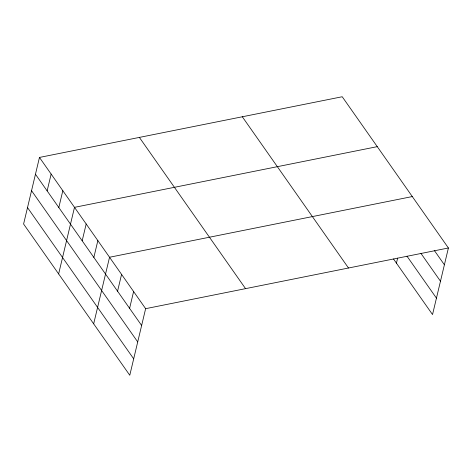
<?xml version="1.0" encoding="UTF-8"?>
<svg xmlns="http://www.w3.org/2000/svg" width="472" height="472" viewBox="0 0 472 472"><rect width="100%" height="100%" fill="white"/><g stroke="black" fill="none" stroke-linecap="round" stroke-linejoin="round"><path stroke-width="0.71" d="M39.465 157.436L23.6 224.017L129.776 375.258L145.636 308.676L39.465 157.436L342.224 96.742L448.4 247.983L432.535 314.564L393.518 258.986M47.135 190.883L51.141 174.068M58.817 207.521L62.823 190.706M58.64 273.925L74.499 207.344L377.264 146.65M82.175 240.797L86.181 223.982M93.851 257.429L97.857 240.614M93.674 323.833L109.539 257.252L412.298 196.564M117.563 291.206L121.57 274.397M129.599 308.352L133.605 291.537M396.439 263.146L397.63 258.149M145.636 308.676L448.4 247.983M434.435 250.614L444.394 264.798M420.977 253.44L440.482 281.223M406.988 256.178L436.452 298.145M242.313 116.767L348.489 268.013M139.376 137.405L245.552 288.646M35.459 174.245L141.63 325.491M31.541 190.67L137.718 341.917M27.512 207.591L133.688 358.838"/></g></svg>
